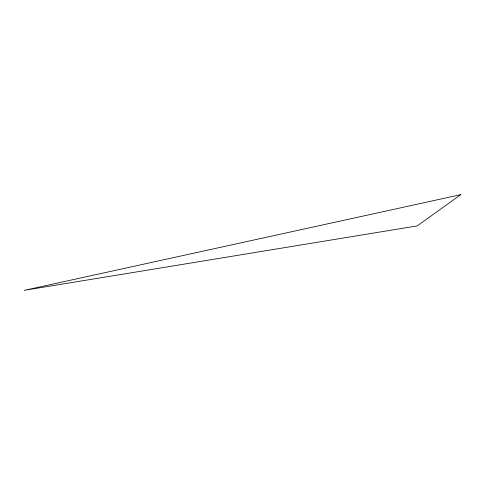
<?xml version="1.0" encoding="UTF-8"?>
<svg xmlns="http://www.w3.org/2000/svg" width="485" height="485" viewBox="0 0 485 485"><rect width="100%" height="100%" fill="white"/><g stroke="black" fill="none" stroke-linecap="round" stroke-linejoin="round"><path stroke-width="0.73" d="M460.75 194.661L417.276 225.895L24.25 290.339L460.75 194.661"/></g></svg>
